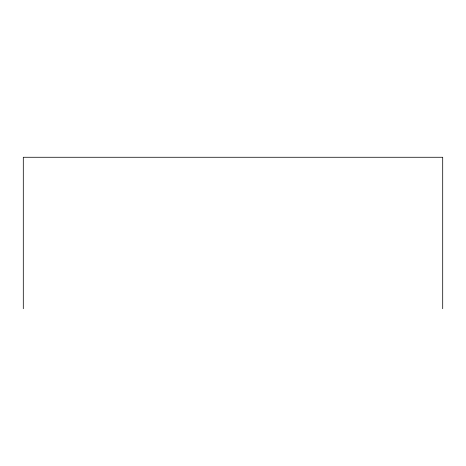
<?xml version="1.0" encoding="UTF-8"?>
<svg xmlns="http://www.w3.org/2000/svg" width="466" height="466" viewBox="0 0 466 466"><rect width="100%" height="100%" fill="white"/><g stroke="black" fill="none" stroke-linecap="round" stroke-linejoin="round"><path stroke-width="0.7" d="M442.7 308.731L442.7 157.269L23.3 157.269L23.3 308.731"/></g></svg>
